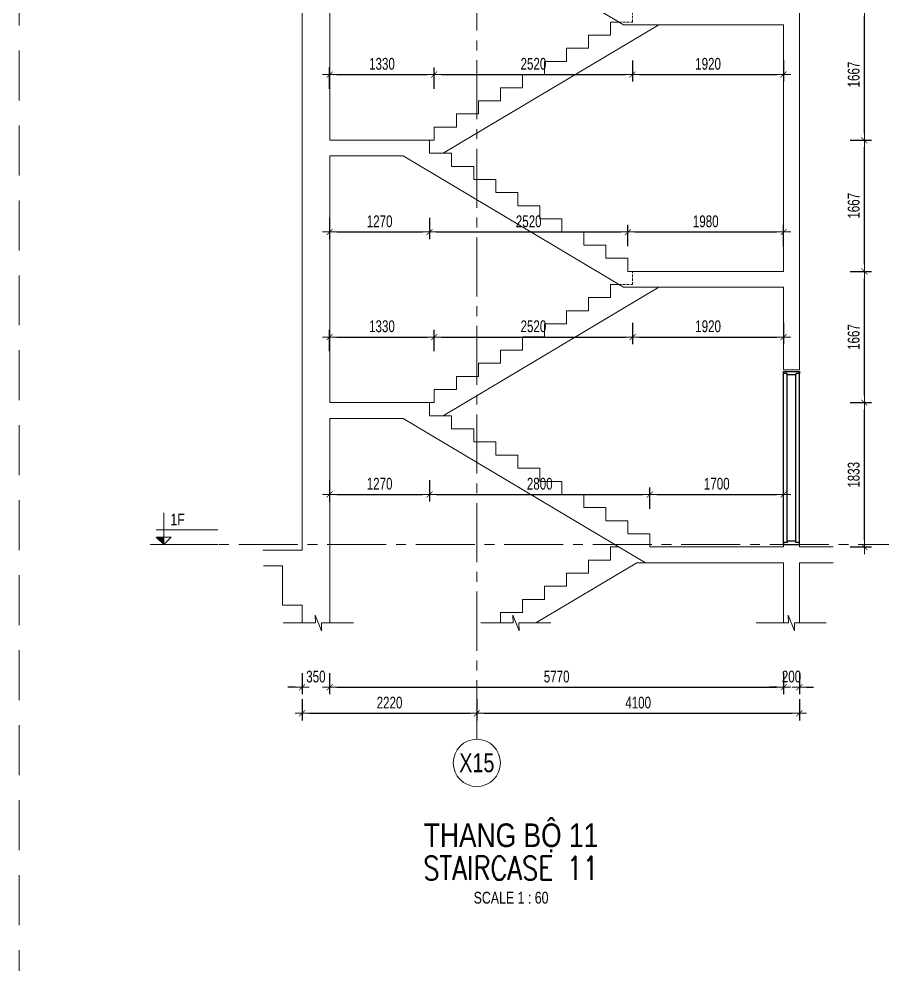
# Model space of a CAD drawing. Header units: millimetres. Extents: x -179076 to 152218, y -28646 to 38481.
# Drawn here: x 141161 to 152218, y -28646 to -16556 of the extents above; entities that cross this region are included whole.
import ezdxf
from ezdxf.enums import TextEntityAlignment as Align

# ---------------------------------------------------------------- set-up
doc = ezdxf.new("R2010")
doc.units = ezdxf.units.MM
doc.linetypes.add('CENTER2', pattern=[1.125, 0.75, -0.125, 0.125, -0.125])
doc.linetypes.add('HIDDEN2', pattern=[4.7625, 3.175, -1.5875])
doc.layers.get('Defpoints').update_dxf_attribs({"color": 151, "lineweight": 9})
doc.layers.add('A-DOOR', color=4, linetype='Continuous')
doc.layers.add('DOOR', color=4, linetype='Continuous')
for name, color, linetype, lineweight in [('NDC_S_ANNO', 7, 'Continuous', 20), ('NDC_S_AXIS', 5, 'CENTER2', 13), ('NDC_S_CONTINUOUS', 3, 'Continuous', 20), ('NDC_S_DIM', 1, 'Continuous', 15), ('NDC_S_ENG TITLE', 3, 'Continuous', 20), ('NDC_S_HIDDEN', 8, 'HIDDEN2', 13), ('NDC_S_SLAB', 2, 'Continuous', 20), ('NDC_S_SYMBOL', 1, 'Continuous', 15), ('NDC_S_TEXT SYMBOL', 7, 'Continuous', 20), ('NDC_S_VN TEXT', 7, 'Continuous', 20), ('NDC_S_VN TITLE', 6, 'Continuous', 35)]:
    doc.layers.add(name, color=color, linetype=linetype, lineweight=lineweight)
doc.styles.add('NDC_ANNO', font='', dxfattribs={"width": 0.8})
doc.styles.add('NDC_DIM', font='', dxfattribs={"width": 0.75})
doc.styles.add('NDC_EN TXT', font='romans.shx', dxfattribs={"width": 0.8})
doc.styles.add('NDC_VIE TXT', font='arial.ttf', dxfattribs={"width": 0.8})
doc.styles.get('NDC_ANNO').set_extended_font_data('Dotum')
doc.styles.get('NDC_DIM').set_extended_font_data('Dotum')
doc.dimstyles.new('NDC_dim_60', dxfattribs={"dimscale": 60, "dimtxt": 2.5, "dimasz": 1.5, "dimexe": 1.5, "dimexo": 2.5, "dimgap": 1, "dimtad": 1, "dimdec": 0, "dimzin": 0, "dimdsep": 46, "dimtxsty": 'NDC_DIM', "dimblk": 'DIMMARK', "dimcen": 0.09, "dimdle": 1.2, "dimclrd": 1, "dimclre": 1, "dimclrt": 3, "dimadec": 0, "dimazin": 0, "dimtfac": 1, "dimtdec": 0, "dimtix": 1, "dimtofl": 0, "dimtmove": 0, "dimatfit": 3, "dimfxl": 3, "dimfxlon": 1, "dimtolj": 1, "dimtzin": 0, "dimarcsym": 0})

# ---------------------------------------------------------------- blocks, each defined once
blk = doc.blocks.new('X-SECTION-2$0$X-SEC-DOO2')
at = {"layer": 'A-DOOR'}
for p, q in [((41976, 101972), (41976, 104172)), ((42021, 102017), (42021, 104127)), ((42131, 102017), (42131, 104127)), ((42176, 101972), (42176, 104172))]:
    blk.add_line(p, q, dxfattribs=at)
for points in [[(41976, 104172), (41976, 104147), (42021, 104147), (42021, 104127), (42131, 104127), (42131, 104147), (42176, 104147), (42176, 104172)], [(41976, 101972), (41976, 101997), (42021, 101997), (42021, 102017), (42131, 102017), (42131, 101997), (42176, 101997), (42176, 101972)]]:
    blk.add_lwpolyline(points, close=True, dxfattribs=at)
at = {"layer": 'Defpoints'}
blk.add_line((41976, 104192), (42176, 104192), dxfattribs=at)
blk = doc.blocks.new('DIMMARK')
at = {"layer": 'NDC_S_DIM', "color": 1}
blk.add_line((-1.5, 0), (1, 0), dxfattribs=at)
at = {"layer": 'NDC_S_DIM', "color": 2, "const_width": 0.1}
blk.add_lwpolyline([(-0.42, -0.42), (0.42, 0.42)], dxfattribs=at)
blk = doc.blocks.new('*D1089')
at = {"layer": 'Defpoints', "color": 0, "transparency": 16777216}
for p in [(145109, -21428, 0), (146379, -21428, 0), (146379, -22595, 0)]:
    blk.add_point(p, dxfattribs=at)
at = {"layer": 'NDC_S_DIM', "color": 1, "lineweight": -2, "transparency": 16777216}
for p, q in [((145109, -22415, 0), (145109, -22685, 0)), ((146379, -22415, 0), (146379, -22685, 0)), ((145199, -22595, 0), (146289, -22595, 0))]:
    blk.add_line(p, q, dxfattribs=at)
at = {"layer": 'NDC_S_DIM', "color": 1, "lineweight": -2, "transparency": 16777216, "xscale": 90, "yscale": 90, "zscale": 90, "rotation": 180}
blk.add_blockref('DIMMARK', (145109, -22595, 0), dxfattribs=at)
at = {"layer": 'NDC_S_DIM', "color": 1, "lineweight": -2, "transparency": 16777216, "xscale": 90, "yscale": 90, "zscale": 90}
blk.add_blockref('DIMMARK', (146379, -22595, 0), dxfattribs=at)
at = {"layer": 'NDC_S_DIM', "color": 3, "transparency": 16777216, "insert": (145744, -22459, 0), "char_height": 150, "attachment_point": 5, "style": 'NDC_DIM'}
blk.add_mtext('\\A1;1270', dxfattribs=at)
blk = doc.blocks.new('*D1090')
at = {"layer": 'Defpoints', "color": 0, "transparency": 16777216}
for p in [(146379, -21428, 0), (149179, -22595, 0), (149179, -23261, 0)]:
    blk.add_point(p, dxfattribs=at)
at = {"layer": 'NDC_S_DIM', "color": 1, "lineweight": -2, "transparency": 16777216}
for p, q in [((146379, -22415, 0), (146379, -22685, 0)), ((146469, -22595, 0), (149089, -22595, 0)), ((149179, -22775, 0), (149179, -22505, 0))]:
    blk.add_line(p, q, dxfattribs=at)
at = {"layer": 'NDC_S_DIM', "color": 1, "lineweight": -2, "transparency": 16777216, "xscale": 90, "yscale": 90, "zscale": 90, "rotation": 180}
blk.add_blockref('DIMMARK', (146379, -22595, 0), dxfattribs=at)
at = {"layer": 'NDC_S_DIM', "color": 1, "lineweight": -2, "transparency": 16777216, "xscale": 90, "yscale": 90, "zscale": 90}
blk.add_blockref('DIMMARK', (149179, -22595, 0), dxfattribs=at)
at = {"layer": 'NDC_S_DIM', "color": 3, "transparency": 16777216, "insert": (147779, -22459, 0), "char_height": 150, "attachment_point": 5, "style": 'NDC_DIM'}
blk.add_mtext('\\A1;2800', dxfattribs=at)
blk = doc.blocks.new('*D1091')
at = {"layer": 'Defpoints', "color": 0, "transparency": 16777216}
for p in [(150879, -22595, 0), (149179, -23261, 0), (150879, -23261, 0)]:
    blk.add_point(p, dxfattribs=at)
at = {"layer": 'NDC_S_DIM', "color": 1, "lineweight": -2, "transparency": 16777216}
for p, q in [((149179, -22775, 0), (149179, -22505, 0)), ((149269, -22595, 0), (150789, -22595, 0)), ((150879, -22775, 0), (150879, -22505, 0))]:
    blk.add_line(p, q, dxfattribs=at)
at = {"layer": 'NDC_S_DIM', "color": 1, "lineweight": -2, "transparency": 16777216, "xscale": 90, "yscale": 90, "zscale": 90, "rotation": 180}
blk.add_blockref('DIMMARK', (149179, -22595, 0), dxfattribs=at)
at = {"layer": 'NDC_S_DIM', "color": 1, "lineweight": -2, "transparency": 16777216, "xscale": 90, "yscale": 90, "zscale": 90}
blk.add_blockref('DIMMARK', (150879, -22595, 0), dxfattribs=at)
at = {"layer": 'NDC_S_DIM', "color": 3, "transparency": 16777216, "insert": (150029, -22459, 0), "char_height": 150, "attachment_point": 5, "style": 'NDC_DIM'}
blk.add_mtext('\\A1;1700', dxfattribs=at)
blk = doc.blocks.new('*D1092')
at = {"layer": 'Defpoints', "color": 0, "transparency": 16777216}
for p in [(146439, -20595, 0), (145109, -21428, 0), (146439, -21428, 0)]:
    blk.add_point(p, dxfattribs=at)
at = {"layer": 'NDC_S_DIM', "color": 1, "lineweight": -2, "transparency": 16777216}
for p, q in [((145109, -20775, 0), (145109, -20505, 0)), ((146439, -20775, 0), (146439, -20505, 0)), ((145199, -20595, 0), (146349, -20595, 0))]:
    blk.add_line(p, q, dxfattribs=at)
at = {"layer": 'NDC_S_DIM', "color": 1, "lineweight": -2, "transparency": 16777216, "xscale": 90, "yscale": 90, "zscale": 90, "rotation": 180}
blk.add_blockref('DIMMARK', (145109, -20595, 0), dxfattribs=at)
at = {"layer": 'NDC_S_DIM', "color": 1, "lineweight": -2, "transparency": 16777216, "xscale": 90, "yscale": 90, "zscale": 90}
blk.add_blockref('DIMMARK', (146439, -20595, 0), dxfattribs=at)
at = {"layer": 'NDC_S_DIM', "color": 3, "transparency": 16777216, "insert": (145774, -20459, 0), "char_height": 150, "attachment_point": 5, "style": 'NDC_DIM'}
blk.add_mtext('\\A1;1330', dxfattribs=at)
blk = doc.blocks.new('*D1093')
at = {"layer": 'Defpoints', "color": 0, "transparency": 16777216}
for p in [(148959, -19928, 0), (148959, -20595, 0), (146439, -21428, 0)]:
    blk.add_point(p, dxfattribs=at)
at = {"layer": 'NDC_S_DIM', "color": 1, "lineweight": -2, "transparency": 16777216}
for p, q in [((148959, -20415, 0), (148959, -20685, 0)), ((146439, -20775, 0), (146439, -20505, 0)), ((146529, -20595, 0), (148869, -20595, 0))]:
    blk.add_line(p, q, dxfattribs=at)
at = {"layer": 'NDC_S_DIM', "color": 1, "lineweight": -2, "transparency": 16777216, "xscale": 90, "yscale": 90, "zscale": 90, "rotation": 180}
blk.add_blockref('DIMMARK', (146439, -20595, 0), dxfattribs=at)
at = {"layer": 'NDC_S_DIM', "color": 1, "lineweight": -2, "transparency": 16777216, "xscale": 90, "yscale": 90, "zscale": 90}
blk.add_blockref('DIMMARK', (148959, -20595, 0), dxfattribs=at)
at = {"layer": 'NDC_S_DIM', "color": 3, "transparency": 16777216, "insert": (147699, -20459, 0), "char_height": 150, "attachment_point": 5, "style": 'NDC_DIM'}
blk.add_mtext('\\A1;2520', dxfattribs=at)
blk = doc.blocks.new('*D1094')
at = {"layer": 'Defpoints', "color": 0, "transparency": 16777216}
for p in [(148959, -19928, 0), (150879, -19961, 0), (150879, -20595, 0)]:
    blk.add_point(p, dxfattribs=at)
at = {"layer": 'NDC_S_DIM', "color": 1, "lineweight": -2, "transparency": 16777216}
for p, q in [((148959, -20415, 0), (148959, -20685, 0)), ((150879, -20415, 0), (150879, -20685, 0)), ((149049, -20595, 0), (150789, -20595, 0))]:
    blk.add_line(p, q, dxfattribs=at)
at = {"layer": 'NDC_S_DIM', "color": 1, "lineweight": -2, "transparency": 16777216, "xscale": 90, "yscale": 90, "zscale": 90, "rotation": 180}
blk.add_blockref('DIMMARK', (148959, -20595, 0), dxfattribs=at)
at = {"layer": 'NDC_S_DIM', "color": 1, "lineweight": -2, "transparency": 16777216, "xscale": 90, "yscale": 90, "zscale": 90}
blk.add_blockref('DIMMARK', (150879, -20595, 0), dxfattribs=at)
at = {"layer": 'NDC_S_DIM', "color": 3, "transparency": 16777216, "insert": (149919, -20459, 0), "char_height": 150, "attachment_point": 5, "style": 'NDC_DIM'}
blk.add_mtext('\\A1;1920', dxfattribs=at)
blk = doc.blocks.new('*D1095')
at = {"layer": 'Defpoints', "color": 0, "transparency": 16777216}
for p in [(145109, -18095, 0), (146379, -18095, 0), (146379, -19261, 0)]:
    blk.add_point(p, dxfattribs=at)
at = {"layer": 'NDC_S_DIM', "color": 1, "lineweight": -2, "transparency": 16777216}
for p, q in [((145109, -19081, 0), (145109, -19351, 0)), ((146379, -19081, 0), (146379, -19351, 0)), ((145199, -19261, 0), (146289, -19261, 0))]:
    blk.add_line(p, q, dxfattribs=at)
at = {"layer": 'NDC_S_DIM', "color": 1, "lineweight": -2, "transparency": 16777216, "xscale": 90, "yscale": 90, "zscale": 90, "rotation": 180}
blk.add_blockref('DIMMARK', (145109, -19261, 0), dxfattribs=at)
at = {"layer": 'NDC_S_DIM', "color": 1, "lineweight": -2, "transparency": 16777216, "xscale": 90, "yscale": 90, "zscale": 90}
blk.add_blockref('DIMMARK', (146379, -19261, 0), dxfattribs=at)
at = {"layer": 'NDC_S_DIM', "color": 3, "transparency": 16777216, "insert": (145744, -19126, 0), "char_height": 150, "attachment_point": 5, "style": 'NDC_DIM'}
blk.add_mtext('\\A1;1270', dxfattribs=at)
blk = doc.blocks.new('*D1096')
at = {"layer": 'Defpoints', "color": 0, "transparency": 16777216}
for p in [(146379, -18095, 0), (148899, -19261, 0), (148899, -19761, 0)]:
    blk.add_point(p, dxfattribs=at)
at = {"layer": 'NDC_S_DIM', "color": 1, "lineweight": -2, "transparency": 16777216}
for p, q in [((146379, -19081, 0), (146379, -19351, 0)), ((148899, -19441, 0), (148899, -19171, 0)), ((146469, -19261, 0), (148809, -19261, 0))]:
    blk.add_line(p, q, dxfattribs=at)
at = {"layer": 'NDC_S_DIM', "color": 1, "lineweight": -2, "transparency": 16777216, "xscale": 90, "yscale": 90, "zscale": 90, "rotation": 180}
blk.add_blockref('DIMMARK', (146379, -19261, 0), dxfattribs=at)
at = {"layer": 'NDC_S_DIM', "color": 1, "lineweight": -2, "transparency": 16777216, "xscale": 90, "yscale": 90, "zscale": 90}
blk.add_blockref('DIMMARK', (148899, -19261, 0), dxfattribs=at)
at = {"layer": 'NDC_S_DIM', "color": 3, "transparency": 16777216, "insert": (147639, -19126, 0), "char_height": 150, "attachment_point": 5, "style": 'NDC_DIM'}
blk.add_mtext('\\A1;2520', dxfattribs=at)
blk = doc.blocks.new('*D1097')
at = {"layer": 'Defpoints', "color": 0, "transparency": 16777216}
for p in [(150879, -19261, 0), (148899, -19761, 0), (150879, -19761, 0)]:
    blk.add_point(p, dxfattribs=at)
at = {"layer": 'NDC_S_DIM', "color": 1, "lineweight": -2, "transparency": 16777216}
for p, q in [((148899, -19441, 0), (148899, -19171, 0)), ((150879, -19441, 0), (150879, -19171, 0)), ((148989, -19261, 0), (150789, -19261, 0))]:
    blk.add_line(p, q, dxfattribs=at)
at = {"layer": 'NDC_S_DIM', "color": 1, "lineweight": -2, "transparency": 16777216, "xscale": 90, "yscale": 90, "zscale": 90, "rotation": 180}
blk.add_blockref('DIMMARK', (148899, -19261, 0), dxfattribs=at)
at = {"layer": 'NDC_S_DIM', "color": 1, "lineweight": -2, "transparency": 16777216, "xscale": 90, "yscale": 90, "zscale": 90}
blk.add_blockref('DIMMARK', (150879, -19261, 0), dxfattribs=at)
at = {"layer": 'NDC_S_DIM', "color": 3, "transparency": 16777216, "insert": (149889, -19126, 0), "char_height": 150, "attachment_point": 5, "style": 'NDC_DIM'}
blk.add_mtext('\\A1;1980', dxfattribs=at)
blk = doc.blocks.new('*D1098')
at = {"layer": 'Defpoints', "color": 0, "transparency": 16777216}
for p in [(146439, -17261, 0), (145109, -18095, 0), (146439, -18095, 0)]:
    blk.add_point(p, dxfattribs=at)
at = {"layer": 'NDC_S_DIM', "color": 1, "lineweight": -2, "transparency": 16777216}
for p, q in [((145109, -17441, 0), (145109, -17171, 0)), ((145199, -17261, 0), (146349, -17261, 0)), ((146439, -17441, 0), (146439, -17171, 0))]:
    blk.add_line(p, q, dxfattribs=at)
at = {"layer": 'NDC_S_DIM', "color": 1, "lineweight": -2, "transparency": 16777216, "xscale": 90, "yscale": 90, "zscale": 90, "rotation": 180}
blk.add_blockref('DIMMARK', (145109, -17261, 0), dxfattribs=at)
at = {"layer": 'NDC_S_DIM', "color": 1, "lineweight": -2, "transparency": 16777216, "xscale": 90, "yscale": 90, "zscale": 90}
blk.add_blockref('DIMMARK', (146439, -17261, 0), dxfattribs=at)
at = {"layer": 'NDC_S_DIM', "color": 3, "transparency": 16777216, "insert": (145774, -17126, 0), "char_height": 150, "attachment_point": 5, "style": 'NDC_DIM'}
blk.add_mtext('\\A1;1330', dxfattribs=at)
blk = doc.blocks.new('*D1099')
at = {"layer": 'Defpoints', "color": 0, "transparency": 16777216}
for p in [(148959, -16595, 0), (148959, -17261, 0), (146439, -18095, 0)]:
    blk.add_point(p, dxfattribs=at)
at = {"layer": 'NDC_S_DIM', "color": 1, "lineweight": -2, "transparency": 16777216}
for p, q in [((148959, -17081, 0), (148959, -17351, 0)), ((146439, -17441, 0), (146439, -17171, 0)), ((146529, -17261, 0), (148869, -17261, 0))]:
    blk.add_line(p, q, dxfattribs=at)
at = {"layer": 'NDC_S_DIM', "color": 1, "lineweight": -2, "transparency": 16777216, "xscale": 90, "yscale": 90, "zscale": 90, "rotation": 180}
blk.add_blockref('DIMMARK', (146439, -17261, 0), dxfattribs=at)
at = {"layer": 'NDC_S_DIM', "color": 1, "lineweight": -2, "transparency": 16777216, "xscale": 90, "yscale": 90, "zscale": 90}
blk.add_blockref('DIMMARK', (148959, -17261, 0), dxfattribs=at)
at = {"layer": 'NDC_S_DIM', "color": 3, "transparency": 16777216, "insert": (147699, -17126, 0), "char_height": 150, "attachment_point": 5, "style": 'NDC_DIM'}
blk.add_mtext('\\A1;2520', dxfattribs=at)
blk = doc.blocks.new('*D1100')
at = {"layer": 'Defpoints', "color": 0, "transparency": 16777216}
for p in [(148959, -16595, 0), (150879, -16628, 0), (150879, -17261, 0)]:
    blk.add_point(p, dxfattribs=at)
at = {"layer": 'NDC_S_DIM', "color": 1, "lineweight": -2, "transparency": 16777216}
for p, q in [((148959, -17081, 0), (148959, -17351, 0)), ((150879, -17081, 0), (150879, -17351, 0)), ((149049, -17261, 0), (150789, -17261, 0))]:
    blk.add_line(p, q, dxfattribs=at)
at = {"layer": 'NDC_S_DIM', "color": 1, "lineweight": -2, "transparency": 16777216, "xscale": 90, "yscale": 90, "zscale": 90, "rotation": 180}
blk.add_blockref('DIMMARK', (148959, -17261, 0), dxfattribs=at)
at = {"layer": 'NDC_S_DIM', "color": 1, "lineweight": -2, "transparency": 16777216, "xscale": 90, "yscale": 90, "zscale": 90}
blk.add_blockref('DIMMARK', (150879, -17261, 0), dxfattribs=at)
at = {"layer": 'NDC_S_DIM', "color": 3, "transparency": 16777216, "insert": (149919, -17126, 0), "char_height": 150, "attachment_point": 5, "style": 'NDC_DIM'}
blk.add_mtext('\\A1;1920', dxfattribs=at)
blk = doc.blocks.new('kata_block_CT')
at = {"layer": 'NDC_S_ANNO'}
blk.add_hatch(color=3, dxfattribs=at).paths.add_polyline_path([(0, 1.6), (-1.61, 1.6), (0, 0)])
at = {"layer": 'NDC_S_ANNO', "ltscale": 50}
h = blk.add_hatch(dxfattribs=at)
h.set_pattern_fill('ANSI31', color=256, scale=1.406, style=0)
h.paths.add_polyline_path([(0, 1.6), (0, 0), (1.61, 1.6)])
for p, q in [((-1.59, 3.14), (11.47, 3.14)), ((11.56, 0), (-1.64, 0))]:
    blk.add_line(p, q, dxfattribs=at)
for points in [[(0, 6.69), (0, 0)], [(0, 0), (-1.61, 1.6), (0, 1.6)], [(0, 0), (1.61, 1.6), (0, 1.6)]]:
    blk.add_lwpolyline(points, dxfattribs=at)
at = {"layer": 'NDC_S_ANNO', "color": 8, "ltscale": 50}
blk.add_lwpolyline([(0, 0), (-1.61, 1.6), (0, 1.6)], dxfattribs=at)
at = {"layer": 'NDC_S_TEXT SYMBOL', "color": 3, "style": 'NDC_ANNO', "width": 0.8}
blk.add_attdef('CT', (1.41, 4.07), '', height=2.5, dxfattribs=at)
blk = doc.blocks.new('Drawing name_symbol')
at = {"layer": 'NDC_S_ENG TITLE', "style": 'NDC_EN TXT', "width": 0.8}
blk.add_attdef('SECTDET1', text='', height=5, dxfattribs=at).set_placement((0, 1.01), align=Align.CENTER)
at = {"layer": 'NDC_S_TEXT SYMBOL', "lineweight": 25, "style": 'NDC_ANNO', "width": 0.8}
blk.add_attdef('SSCALE', text='', height=2.5, dxfattribs=at).set_placement((0, -4), align=Align.CENTER)
at = {"layer": 'NDC_S_VN TITLE', "style": 'NDC_VIE TXT', "width": 0.8}
blk.add_attdef('SECTDET2', text='', height=5, dxfattribs=at).set_placement((0, 7.97), align=Align.CENTER)
blk = doc.blocks.new('*D1119')
at = {"layer": 'Defpoints', "color": 0, "transparency": 16777216}
for p in [(144759, -23229, 0), (146980, -23231, 0), (146980, -25374)]:
    blk.add_point(p, dxfattribs=at)
at = {"layer": 'NDC_S_DIM', "color": 1, "lineweight": -2, "transparency": 16777216}
for p, q in [((144759, -25194), (144759, -25464)), ((146980, -25194), (146980, -25464)), ((144849, -25374), (146890, -25374))]:
    blk.add_line(p, q, dxfattribs=at)
at = {"layer": 'NDC_S_DIM', "color": 1, "lineweight": -2, "transparency": 16777216, "xscale": 90, "yscale": 90, "zscale": 90, "rotation": 180}
blk.add_blockref('DIMMARK', (144759, -25374), dxfattribs=at)
at = {"layer": 'NDC_S_DIM', "color": 1, "lineweight": -2, "transparency": 16777216, "xscale": 90, "yscale": 90, "zscale": 90}
blk.add_blockref('DIMMARK', (146980, -25374), dxfattribs=at)
at = {"layer": 'NDC_S_DIM', "color": 3, "transparency": 16777216, "insert": (145870, -25239), "char_height": 150, "attachment_point": 5, "style": 'NDC_DIM'}
blk.add_mtext('\\A1;2220', dxfattribs=at)
blk = doc.blocks.new('*D1120')
at = {"layer": 'Defpoints', "color": 0, "transparency": 16777216}
for p in [(146980, -23231, 0), (151079, -23426), (151079, -25374)]:
    blk.add_point(p, dxfattribs=at)
at = {"layer": 'NDC_S_DIM', "color": 1, "lineweight": -2, "transparency": 16777216}
for p, q in [((146980, -25194), (146980, -25464)), ((151079, -25194), (151079, -25464)), ((147070, -25374), (150989, -25374))]:
    blk.add_line(p, q, dxfattribs=at)
at = {"layer": 'NDC_S_DIM', "color": 1, "lineweight": -2, "transparency": 16777216, "xscale": 90, "yscale": 90, "zscale": 90, "rotation": 180}
blk.add_blockref('DIMMARK', (146980, -25374), dxfattribs=at)
at = {"layer": 'NDC_S_DIM', "color": 1, "lineweight": -2, "transparency": 16777216, "xscale": 90, "yscale": 90, "zscale": 90}
blk.add_blockref('DIMMARK', (151079, -25374), dxfattribs=at)
at = {"layer": 'NDC_S_DIM', "color": 3, "transparency": 16777216, "insert": (149030, -25239), "char_height": 150, "attachment_point": 5, "style": 'NDC_DIM'}
blk.add_mtext('\\A1;4100', dxfattribs=at)
blk = doc.blocks.new('*U187')
at = {"layer": 'NDC_S_SYMBOL'}
blk.add_line((0, 5), (0, 9), dxfattribs=at)
blk.add_circle((0, 0), 5, dxfattribs=at)
at = {"layer": 'NDC_S_TEXT SYMBOL', "color": 7, "style": 'NDC_ANNO', "width": 0.8}
blk.add_attdef('GRID', text='', height=4, dxfattribs=at).set_placement((0, 0), align=Align.MIDDLE)
blk = doc.blocks.new('*D1121')
at = {"layer": 'Defpoints', "color": 0, "transparency": 16777216}
for p in [(144759, -24226, 0), (145109, -24226, 0), (145109, -25043)]:
    blk.add_point(p, dxfattribs=at)
at = {"layer": 'NDC_S_DIM', "color": 1, "lineweight": -2, "transparency": 16777216}
for p, q in [((144759, -24863), (144759, -25133)), ((145109, -24863), (145109, -25133)), ((144669, -25043), (144579, -25043)), ((145199, -25043), (145289, -25043))]:
    blk.add_line(p, q, dxfattribs=at)
at = {"layer": 'NDC_S_DIM', "color": 1, "lineweight": -2, "transparency": 16777216, "xscale": 90, "yscale": 90, "zscale": 90}
blk.add_blockref('DIMMARK', (144759, -25043), dxfattribs=at)
at = {"layer": 'NDC_S_DIM', "color": 1, "lineweight": -2, "transparency": 16777216, "xscale": 90, "yscale": 90, "zscale": 90, "rotation": 180}
blk.add_blockref('DIMMARK', (145109, -25043), dxfattribs=at)
at = {"layer": 'NDC_S_DIM', "color": 3, "transparency": 16777216, "insert": (144934, -24908), "char_height": 150, "attachment_point": 5, "style": 'NDC_DIM'}
blk.add_mtext('\\A1;350', dxfattribs=at)
blk = doc.blocks.new('*D1122')
at = {"layer": 'Defpoints', "color": 0, "transparency": 16777216}
for p in [(145109, -24226, 0), (150879, -24226), (150879, -25043)]:
    blk.add_point(p, dxfattribs=at)
at = {"layer": 'NDC_S_DIM', "color": 1, "lineweight": -2, "transparency": 16777216}
for p, q in [((145109, -24863), (145109, -25133)), ((150879, -24863), (150879, -25133)), ((145199, -25043), (150789, -25043))]:
    blk.add_line(p, q, dxfattribs=at)
at = {"layer": 'NDC_S_DIM', "color": 1, "lineweight": -2, "transparency": 16777216, "xscale": 90, "yscale": 90, "zscale": 90, "rotation": 180}
blk.add_blockref('DIMMARK', (145109, -25043), dxfattribs=at)
at = {"layer": 'NDC_S_DIM', "color": 1, "lineweight": -2, "transparency": 16777216, "xscale": 90, "yscale": 90, "zscale": 90}
blk.add_blockref('DIMMARK', (150879, -25043), dxfattribs=at)
at = {"layer": 'NDC_S_DIM', "color": 3, "transparency": 16777216, "insert": (147994, -24908), "char_height": 150, "attachment_point": 5, "style": 'NDC_DIM'}
blk.add_mtext('\\A1;5770', dxfattribs=at)
blk = doc.blocks.new('*D1123')
at = {"layer": 'Defpoints', "color": 0, "transparency": 16777216}
for p in [(150879, -24226), (151079, -24226), (151079, -25043)]:
    blk.add_point(p, dxfattribs=at)
at = {"layer": 'NDC_S_DIM', "color": 1, "lineweight": -2, "transparency": 16777216}
for p, q in [((150879, -24863), (150879, -25133)), ((151079, -24863), (151079, -25133)), ((150789, -25043), (150699, -25043)), ((151169, -25043), (151259, -25043))]:
    blk.add_line(p, q, dxfattribs=at)
at = {"layer": 'NDC_S_DIM', "color": 1, "lineweight": -2, "transparency": 16777216, "xscale": 90, "yscale": 90, "zscale": 90}
blk.add_blockref('DIMMARK', (150879, -25043), dxfattribs=at)
at = {"layer": 'NDC_S_DIM', "color": 1, "lineweight": -2, "transparency": 16777216, "xscale": 90, "yscale": 90, "zscale": 90, "rotation": 180}
blk.add_blockref('DIMMARK', (151079, -25043), dxfattribs=at)
at = {"layer": 'NDC_S_DIM', "color": 3, "transparency": 16777216, "insert": (150979, -24908), "char_height": 150, "attachment_point": 5, "style": 'NDC_DIM'}
blk.add_mtext('\\A1;200', dxfattribs=at)
blk = doc.blocks.new('*D1316')
at = {"layer": 'Defpoints', "color": 0, "transparency": 16777216}
for p in [(146439, -21428, 0), (151905, -21428), (150879, -23261, 0)]:
    blk.add_point(p, dxfattribs=at)
at = {"layer": 'NDC_S_DIM', "color": 1, "lineweight": -2, "transparency": 16777216}
for p, q in [((151725, -21428), (151995, -21428)), ((151905, -23171), (151905, -21518)), ((151725, -23261), (151995, -23261))]:
    blk.add_line(p, q, dxfattribs=at)
at = {"layer": 'NDC_S_DIM', "color": 1, "lineweight": -2, "transparency": 16777216, "xscale": 90, "yscale": 90, "zscale": 90}
for p, rotation in [((151905, -21428), 90), ((151905, -23261), 270)]:
    blk.add_blockref('DIMMARK', p, dxfattribs=dict(at, rotation=rotation))
at = {"layer": 'NDC_S_DIM', "color": 3, "transparency": 16777216, "insert": (151770, -22345), "char_height": 150, "attachment_point": 5, "rotation": 90, "style": 'NDC_DIM'}
blk.add_mtext('\\A1;1833', dxfattribs=at)
blk = doc.blocks.new('*D1317')
at = {"layer": 'Defpoints', "color": 0, "transparency": 16777216}
for p in [(150879, -19761), (151905, -19761), (146439, -21428, 0)]:
    blk.add_point(p, dxfattribs=at)
at = {"layer": 'NDC_S_DIM', "color": 1, "lineweight": -2, "transparency": 16777216}
for p, q in [((151725, -19761), (151995, -19761)), ((151905, -21338), (151905, -19851)), ((151725, -21428), (151995, -21428))]:
    blk.add_line(p, q, dxfattribs=at)
at = {"layer": 'NDC_S_DIM', "color": 1, "lineweight": -2, "transparency": 16777216, "xscale": 90, "yscale": 90, "zscale": 90}
for p, rotation in [((151905, -19761), 90), ((151905, -21428), 270)]:
    blk.add_blockref('DIMMARK', p, dxfattribs=dict(at, rotation=rotation))
at = {"layer": 'NDC_S_DIM', "color": 3, "transparency": 16777216, "insert": (151770, -20595), "char_height": 150, "attachment_point": 5, "rotation": 90, "style": 'NDC_DIM'}
blk.add_mtext('\\A1;1667', dxfattribs=at)
blk = doc.blocks.new('*D1318')
at = {"layer": 'Defpoints', "color": 0, "transparency": 16777216}
for p in [(146439, -18095), (151905, -18095), (150879, -19761)]:
    blk.add_point(p, dxfattribs=at)
at = {"layer": 'NDC_S_DIM', "color": 1, "lineweight": -2, "transparency": 16777216}
for p, q in [((151725, -18095), (151995, -18095)), ((151905, -19671), (151905, -18185)), ((151725, -19761), (151995, -19761))]:
    blk.add_line(p, q, dxfattribs=at)
at = {"layer": 'NDC_S_DIM', "color": 1, "lineweight": -2, "transparency": 16777216, "xscale": 90, "yscale": 90, "zscale": 90}
for p, rotation in [((151905, -18095), 90), ((151905, -19761), 270)]:
    blk.add_blockref('DIMMARK', p, dxfattribs=dict(at, rotation=rotation))
at = {"layer": 'NDC_S_DIM', "color": 3, "transparency": 16777216, "insert": (151770, -18928), "char_height": 150, "attachment_point": 5, "rotation": 90, "style": 'NDC_DIM'}
blk.add_mtext('\\A1;1667', dxfattribs=at)
blk = doc.blocks.new('*D1319')
at = {"layer": 'Defpoints', "color": 0, "transparency": 16777216}
for p in [(150879, -16428), (151905, -16428), (146439, -18095)]:
    blk.add_point(p, dxfattribs=at)
at = {"layer": 'NDC_S_DIM', "color": 1, "lineweight": -2, "transparency": 16777216}
for p, q in [((151725, -16428), (151995, -16428)), ((151905, -18005), (151905, -16518)), ((151725, -18095), (151995, -18095))]:
    blk.add_line(p, q, dxfattribs=at)
at = {"layer": 'NDC_S_DIM', "color": 1, "lineweight": -2, "transparency": 16777216, "xscale": 90, "yscale": 90, "zscale": 90}
for p, rotation in [((151905, -16428), 90), ((151905, -18095), 270)]:
    blk.add_blockref('DIMMARK', p, dxfattribs=dict(at, rotation=rotation))
at = {"layer": 'NDC_S_DIM', "color": 3, "transparency": 16777216, "insert": (151770, -17261), "char_height": 150, "attachment_point": 5, "rotation": 90, "style": 'NDC_DIM'}
blk.add_mtext('\\A1;1667', dxfattribs=at)

msp = doc.modelspace()

# ---------------------------------------------------------------- linework, layer by layer
at = {"layer": 'NDC_S_AXIS', "ltscale": 1000}
for p, q in [((146979.9, -25703.9), (146979.9, -5941.9)), ((142827.6, -23231.2, 0), (152217.9, -23231.2, 0))]:
    msp.add_line(p, q, dxfattribs=at)
at = {"layer": 'NDC_S_CONTINUOUS'}
for p, q in [((149294.4, -16627.9, 0), (146550.4, -18261.2, 0)), ((149294.4, -19961.2, 0), (146550.4, -21594.6, 0))]:
    msp.add_line(p, q, dxfattribs=at)
at = {"layer": 'NDC_S_CONTINUOUS', "elevation": 0}
for points in [[(146379.4, -18094.6), (146439.4, -18094.6), (146439.4, -17927.9), (146719.4, -17927.9), (146719.4, -17761.2), (146999.4, -17761.2), (146999.4, -17594.6), (147279.4, -17594.6), (147279.4, -17427.9), (147559.4, -17427.9), (147559.4, -17261.2), (147839.4, -17261.2), (147839.4, -17094.6), (148119.4, -17094.6), (148119.4, -16927.9), (148399.4, -16927.9), (148399.4, -16761.2), (148679.4, -16761.2), (148679.4, -16594.6), (148788.4, -16594.6)], [(146379.4, -21427.9), (146439.4, -21427.9), (146439.4, -21261.2), (146719.4, -21261.2), (146719.4, -21094.6), (146999.4, -21094.6), (146999.4, -20927.9), (147279.4, -20927.9), (147279.4, -20761.2), (147559.4, -20761.2), (147559.4, -20594.6), (147839.4, -20594.6), (147839.4, -20427.9), (148119.4, -20427.9), (148119.4, -20261.2), (148399.4, -20261.2), (148399.4, -20094.6), (148679.4, -20094.6), (148679.4, -19927.9), (148788.4, -19927.9)], [(147279.4, -24225.8), (147279.4, -24094.6), (147559.4, -24094.6), (147559.4, -23927.9), (147839.4, -23927.9), (147839.4, -23761.2), (148119.4, -23761.2), (148119.4, -23594.6), (148399.4, -23594.6), (148399.4, -23427.9), (148679.4, -23427.9), (148679.4, -23261.2), (148788.4, -23261.2)], [(149124.4, -23461.2), (149014.4, -23461.2), (147730.1, -24225.8)]]:
    msp.add_lwpolyline(points, dxfattribs=at)
at = {"layer": 'NDC_S_HIDDEN', "ltscale": 200}
msp.add_line((141160.9, 4953.6), (141160.9, -28646.4), dxfattribs=at)
at = {"layer": 'NDC_S_HIDDEN', "ltscale": 10, "elevation": 0}
for points in [[(148788.4, -16594.6), (148959.4, -16594.6), (148959.4, -16427.9)], [(148788.4, -19927.9), (148959.4, -19927.9), (148959.4, -19761.2)]]:
    msp.add_lwpolyline(points, dxfattribs=at)
at = {"layer": 'NDC_S_SLAB'}
for p, q in [((144759.4, -14001.2, 0), (144759.4, -23301.2, 0)), ((145109.4, -14961.2, 0), (145109.4, -18094.6, 0)), ((148844.4, -16627.9, 0), (146044.4, -14961.2, 0)), ((146379.4, -18094.6, 0), (145109.4, -18094.6, 0)), ((146379.4, -18261.2, 0), (146379.4, -18094.6, 0)), ((145109.4, -18294.6, 0), (145109.4, -21427.9, 0)), ((146044.4, -18294.6, 0), (145109.4, -18294.6, 0)), ((148844.4, -19961.2, 0), (146044.4, -18294.6, 0)), ((146659.4, -18261.2, 0), (146379.4, -18261.2, 0)), ((146659.4, -18427.9, 0), (146659.4, -18261.2, 0)), ((146939.4, -18427.9, 0), (146659.4, -18427.9, 0)), ((146939.4, -18594.6, 0), (146939.4, -18427.9, 0)), ((147219.4, -18594.6, 0), (146939.4, -18594.6, 0)), ((147219.4, -18761.2, 0), (147219.4, -18594.6, 0)), ((147499.4, -18761.2, 0), (147219.4, -18761.2, 0)), ((147499.4, -18927.9, 0), (147499.4, -18761.2, 0)), ((147779.4, -18927.9, 0), (147499.4, -18927.9, 0)), ((147779.4, -19094.6, 0), (147779.4, -18927.9, 0)), ((148059.4, -19094.6, 0), (147779.4, -19094.6, 0)), ((148059.4, -19261.2, 0), (148059.4, -19094.6, 0)), ((148339.4, -19261.2, 0), (148059.4, -19261.2, 0)), ((148339.4, -19427.9, 0), (148339.4, -19261.2, 0)), ((148619.4, -19427.9, 0), (148339.4, -19427.9, 0)), ((148619.4, -19594.6, 0), (148619.4, -19427.9, 0)), ((148899.4, -19594.6, 0), (148619.4, -19594.6, 0)), ((148899.4, -19761.2, 0), (148899.4, -19594.6, 0)), ((150879.4, -19761.2, 0), (148899.4, -19761.2, 0)), ((150879.4, -21011.2, 0), (150879.4, -19961.2, 0)), ((145109.4, -21627.9, 0), (145109.4, -24225.8, 0)), ((144259.4, -23301.2, 0), (144759.4, -23301.2, 0)), ((150879.4, -23261.2, 0), (150879.4, -23231.2, 0)), ((144269.2, -23501.2, 0), (144509.4, -23501.2, 0)), ((144509.4, -23501.2, 0), (144509.4, -24001.2, 0)), ((151079.4, -24225.8, 0), (151079.4, -23461.2, 0)), ((151079.4, -23461.2, 0), (151509, -23461.2, 0)), ((144509.4, -24001.2, 0), (144759.4, -24001.2, 0)), ((144759.4, -24001.2, 0), (144759.4, -24225.8, 0))]:
    msp.add_line(p, q, dxfattribs=at)
at = {"layer": 'NDC_S_SLAB', "elevation": 0}
for points in [[(151509, -13461.2), (151079.4, -13461.2), (151079.4, -21011.2)], [(148844.4, -16627.9), (150879.4, -16627.9), (150879.4, -19761.2)], [(148844.4, -19961.2), (150879.4, -19961.2)], [(150879.4, -21011.2), (151079.4, -21011.2)], [(150879.4, -23261.2), (149179.4, -23261.2), (149179.4, -23094.6), (148899.4, -23094.6), (148899.4, -22927.9), (148619.4, -22927.9), (148619.4, -22761.2), (148339.4, -22761.2), (148339.4, -22594.6), (148059.4, -22594.6), (148059.4, -22427.9), (147779.4, -22427.9), (147779.4, -22261.2), (147499.4, -22261.2), (147499.4, -22094.6), (147219.4, -22094.6), (147219.4, -21927.9), (146939.4, -21927.9), (146939.4, -21761.2), (146659.4, -21761.2), (146659.4, -21594.6), (146379.4, -21594.6), (146379.4, -21427.9), (145109.4, -21427.9)], [(145109.4, -21627.9), (146044.4, -21627.9), (149124.4, -23461.2), (150879.4, -23461.2), (150879.4, -24225.8)], [(150879.4, -23231.2), (151079.4, -23231.2)], [(151079.4, -23261.2), (151079.4, -23231.2)], [(151509, -23261.2), (151079.4, -23261.2)]]:
    msp.add_lwpolyline(points, dxfattribs=at)
at = {"layer": 'NDC_S_SYMBOL', "elevation": 0}
for points in [[(144518.6, -24225.8), (144928.2, -24225.8), (144926, -24125.8), (145006, -24325.8), (145003.9, -24225.8), (145410.2, -24225.8)], [(147030.2, -24225.8), (147439.8, -24225.8), (147437.6, -24125.8), (147517.6, -24325.8), (147515.4, -24225.8), (147921.7, -24225.8)], [(150530.2, -24225.8), (150939.8, -24225.8), (150937.6, -24125.8), (151017.6, -24325.8), (151015.4, -24225.8), (151421.7, -24225.8)]]:
    msp.add_lwpolyline(points, dxfattribs=at)

# ---------------------------------------------------------------- block references
at = {"layer": 'DOOR', "xscale": -1}
msp.add_blockref('X-SECTION-2$0$X-SEC-DOO2', (193055, -125203.1, 0), dxfattribs=at)
at = {"layer": 'NDC_S_ANNO', "xscale": 60, "yscale": 60, "zscale": 60}
msp.add_blockref('Drawing name_symbol', (147414.8, -27551.1), dxfattribs=at).add_auto_attribs({'SECTDET1': 'STAIRCASE 11', 'SECTDET2': 'THANG BỘ 11', 'SSCALE': 'SCALE 1 : 60'})
at = {"layer": 'NDC_S_AXIS', "xscale": 60, "yscale": 60, "zscale": 60}
msp.add_blockref('*U187', (146979.9, -26003.9), dxfattribs=at).add_auto_attribs({'GRID': 'X15'})
at = {"layer": 'NDC_S_VN TEXT', "xscale": 60, "yscale": 60, "zscale": 60}
msp.add_blockref('kata_block_CT', (143000, -23231.2, 0), dxfattribs=at).add_auto_attribs({'CT': '1F'})

# ---------------------------------------------------------------- dimensions: what is measured, and where the dimension line sits
at = {"layer": 'NDC_S_DIM'}
for base, p1, p2, picture, middle in [((151904.9, -16427.9), (146439.4, -18094.6), (150879.4, -16427.9), '*D1319', (151769.8, -17261.2)), ((151904.9, -18094.6), (150879.4, -19761.2), (146439.4, -18094.6), '*D1318', (151769.8, -18927.9)), ((151904.9, -19761.2), (146439.4, -21427.9, 0), (150879.4, -19761.2), '*D1317', (151769.8, -20594.6))]:
    dim = msp.add_linear_dim(base=base, p1=p1, p2=p2, angle=90, dimstyle='NDC_dim_60', override={"dimtmove": 1}, dxfattribs=at)
    dim.commit()
    dim.dimension.update_dxf_attribs({"geometry": picture, "text_midpoint": middle})
for base, p1, p2, picture, middle in [((148959.4, -17261.2, 0), (146439.4, -18094.6, 0), (148959.4, -16594.6, 0), '*D1099', (147699.4, -17126.1, 0)), ((150879.4, -17261.2, 0), (148959.4, -16594.6, 0), (150879.4, -16627.9, 0), '*D1100', (149919.4, -17126.1, 0)), ((148899.4, -19261.2, 0), (146379.4, -18094.6, 0), (148899.4, -19761.2, 0), '*D1096', (147639.4, -19126.1, 0)), ((150879.4, -19261.2, 0), (148899.4, -19761.2, 0), (150879.4, -19761.2, 0), '*D1097', (149889.4, -19126.1, 0)), ((148959.4, -20594.6, 0), (146439.4, -21427.9, 0), (148959.4, -19927.9, 0), '*D1093', (147699.4, -20459.5, 0)), ((150879.4, -20594.6, 0), (148959.4, -19927.9, 0), (150879.4, -19961.2, 0), '*D1094', (149919.4, -20459.5, 0)), ((149179.4, -22594.6, 0), (146379.4, -21427.9, 0), (149179.4, -23261.2, 0), '*D1090', (147779.4, -22459.5, 0)), ((150879.4, -22594.6, 0), (149179.4, -23261.2, 0), (150879.4, -23261.2, 0), '*D1091', (150029.4, -22459.5, 0)), ((151079.4214, -25373.937), (146979.9127, -23231.24, 0), (151079.4214, -23426.2577), '*D1120', (149029.667, -25238.8352)), ((150879.4, -25042.6), (145109.4, -24225.8, 0), (150879.4, -24225.8), '*D1122', (147994.4, -24907.5)), ((151079.4, -25042.6), (150879.4, -24225.8), (151079.4, -24225.8), '*D1123', (150979.4, -24907.5))]:
    dim = msp.add_linear_dim(base=base, p1=p1, p2=p2, dimstyle='NDC_dim_60', override={"dimtmove": 1}, dxfattribs=at)
    dim.commit()
    dim.dimension.update_dxf_attribs({"geometry": picture, "text_midpoint": middle})
for base, p1, p2, picture, middle in [((146439.4, -17261.2, 0), (145109.4, -18094.6, 0), (146439.4, -18094.6, 0), '*D1098', (145774.4, -17126.1, 0)), ((146379.4, -19261.2, 0), (145109.4, -18094.6, 0), (146379.4, -18094.6, 0), '*D1095', (145744.4, -19126.1, 0)), ((146439.4, -20594.6, 0), (145109.4, -21427.9, 0), (146439.4, -21427.9, 0), '*D1092', (145774.4, -20459.5, 0)), ((146379.4, -22594.6, 0), (145109.4, -21427.9, 0), (146379.4, -21427.9, 0), '*D1089', (145744.4, -22459.5, 0)), ((146979.9127, -25373.937), (144759.4214, -23228.5357, 0), (146979.9127, -23231.24, 0), '*D1119', (145869.667, -25238.8352)), ((145109.4, -25042.6), (144759.4, -24225.8, 0), (145109.4, -24225.8, 0), '*D1121', (144934.4, -24907.5))]:
    dim = msp.add_linear_dim(base=base, p1=p1, p2=p2, dimstyle='NDC_dim_60', dxfattribs=at)
    dim.commit()
    dim.dimension.update_dxf_attribs({"geometry": picture, "text_midpoint": middle})
dim = msp.add_linear_dim(base=(151904.9, -21427.9), p1=(150879.4, -23261.2, 0), p2=(146439.4, -21427.9, 0), angle=90, dimstyle='NDC_dim_60', dxfattribs=at)
dim.commit()
dim.dimension.update_dxf_attribs({"geometry": '*D1316', "text_midpoint": (151769.8, -22344.6)})

doc.saveas('drawing.dxf')
